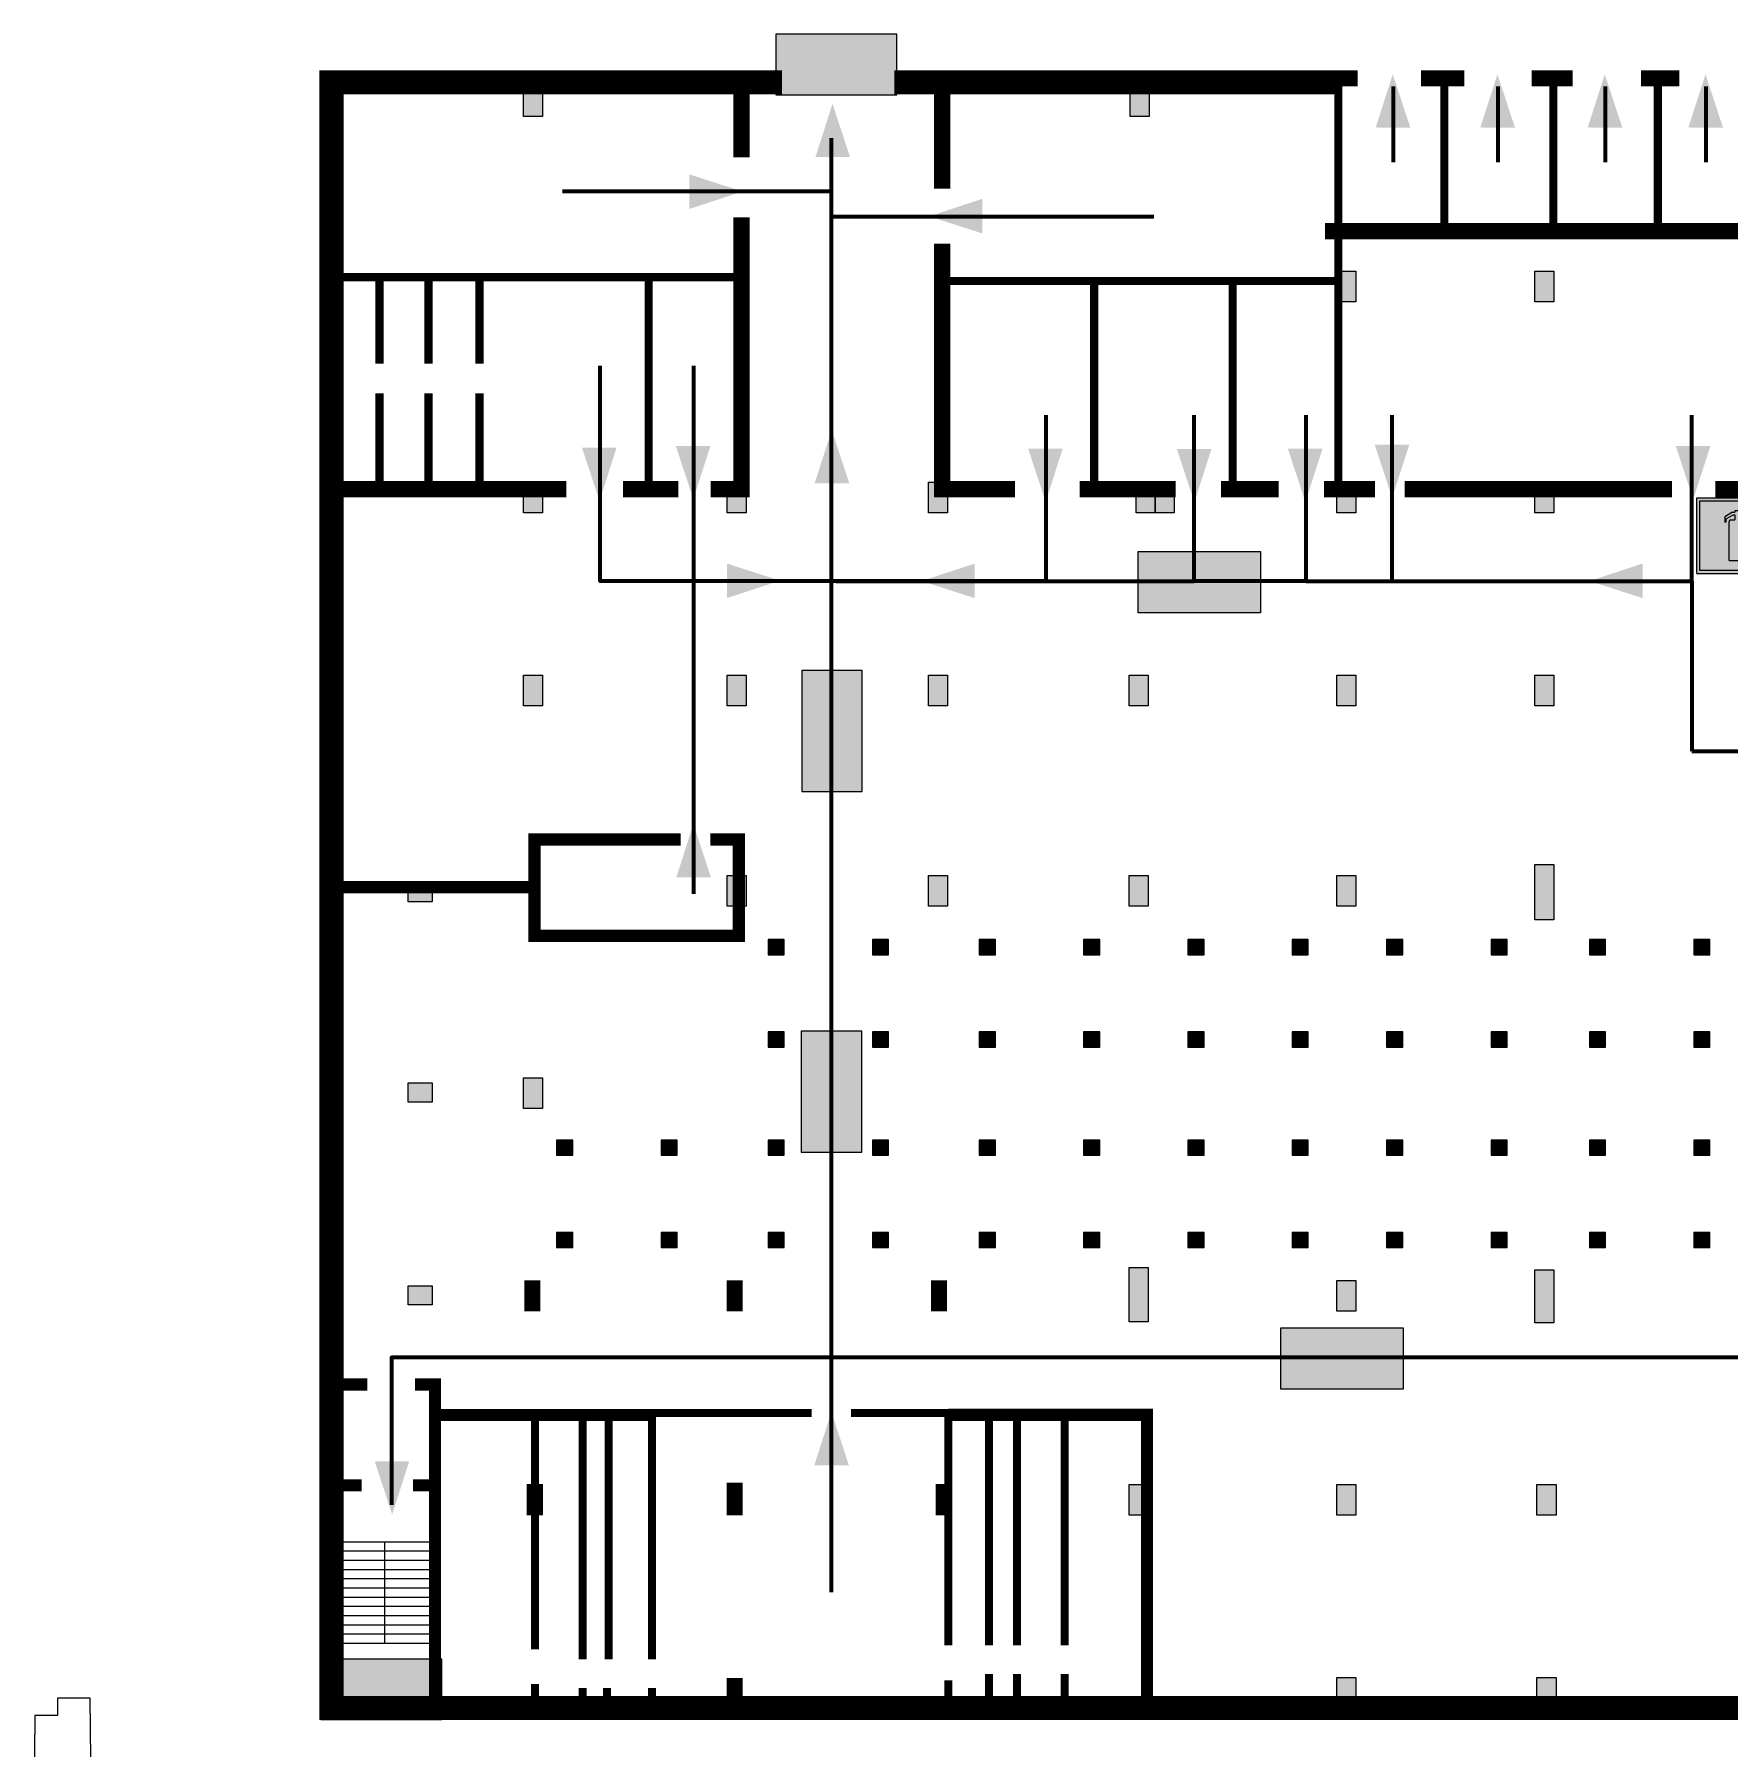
# Model space of a CAD drawing. Header units: millimetres. Extents: x 13810 to 67229, y 12374 to 21950.
# Drawn here: x 37246.9 to 37444.2, y 14670.8 to 14870.3 of the extents above; entities that cross this region are included whole.
import ezdxf

# ---------------------------------------------------------------- set-up
doc = ezdxf.new("R2010")
doc.units = ezdxf.units.MM
doc.layers.add('План_Штампы', color=7, linetype='Continuous')

# ---------------------------------------------------------------- blocks, each defined once
blk = doc.blocks.new('A$C7B4425F7')
at = {"true_color": 0xffffff}
blk.add_hatch(color=7, dxfattribs=at).paths.add_polyline_path([(0, 0), (-16, 0), (-16, -8), (0, -8)])
h = blk.add_hatch(color=126)
h.paths.add_polyline_path([(-0.2, -0.2), (-15.8, -0.2), (-15.8, -7.8), (-0.2, -7.8)])
h.paths.add_polyline_path([(-11.76, -2.03), (-11.76, -3.66), (-11.17, -3.66, -0.568275), (-11.17, -6.18), (-12.58, -6.18), (-12.58, -2.03)], flags=16)
h.paths.add_polyline_path([(-13.33, -4.12, -0.495768), (-13.59, -6.18), (-15.03, -6.18), (-15.03, -2.03), (-13.59, -2.03, -0.487973)], flags=16)
h.paths.add_polyline_path([(-10.25, -2.03), (-9.48, -2.03), (-9.48, -6.18), (-10.25, -6.18)], flags=16)
h.paths.add_polyline_path([(-13.84, -3.69), (-14.24, -3.69), (-14.24, -3.03), (-13.9, -3.03, -0.692621)], flags=0)
h.paths.add_polyline_path([(-9.15, -2.03), (-8.4, -2.03), (-8.04, -3.07), (-7.68, -2.03), (-6.93, -2.03), (-7.64, -4.1), (-6.93, -6.18), (-7.68, -6.18), (-8.04, -5.14), (-8.4, -6.18), (-9.15, -6.18), (-8.44, -4.1)], flags=16)
h.paths.add_polyline_path([(-11.76, -4.46), (-11.42, -4.46, -0.692621), (-11.36, -5.12), (-11.76, -5.12)], flags=0)
h.paths.add_polyline_path([(-13.9, -5.2), (-14.24, -5.2), (-14.24, -4.55), (-13.84, -4.55, -0.708038)], flags=0)
edge = h.paths.add_edge_path(flags=16)
edge.add_ellipse((-5.51, -4.08), major_axis=(0, 2.05), ratio=0.586184, start_angle=0, end_angle=360)
edge = h.paths.add_edge_path(flags=0)
edge.add_ellipse((-5.51, -4.08), major_axis=(0, 1.14), ratio=0.454828, start_angle=0, end_angle=360)
h.paths.add_polyline_path([(-4.13, -4.96, 0.377264), (-3.48, -4.52, 0.0555), (-3.16, -2.03), (-1.66, -2.03), (-1.66, -4.96), (-0.96, -4.96), (-0.96, -7.01), (-1.75, -7.01), (-1.75, -6.18), (-3.3, -6.18), (-3.3, -7.02), (-4.13, -7.02)], flags=16)
h.paths.add_polyline_path([(-2.73, -2.91), (-2.28, -2.91), (-2.28, -4.96), (-3.05, -4.96, 0.079136)], flags=0)
at = {"color": 126}
blk.add_lwpolyline([(-16, -8), (0, -8), (0, 0), (-16, 0)], close=True, dxfattribs=at)
blk = doc.blocks.new('A$C32E8229D')
at = {"true_color": 0xffffff}
blk.add_hatch(color=7, dxfattribs=at).paths.add_polyline_path([(0, 0), (0, -8), (16, -8), (16, 0)])
h = blk.add_hatch(color=126)
h.paths.add_polyline_path([(0.2, -0.2), (15.8, -0.2), (15.8, -7.8), (0.2, -7.8)])
h.paths.add_polyline_path([(13.49, -2.05), (12.08, -2.05), (11.37, -2.63, 0.162397), (11.29, -2.84), (11.29, -3.63), (10.35, -3.63), (10.35, -4.05), (11.68, -4.05), (11.68, -3.48), (12.26, -4.28), (11.29, -5.1), (11.29, -6.78), (11.85, -6.78), (11.85, -5.44), (12.8, -4.64), (12.8, -5.94), (14.46, -5.94), (14.46, -5.39), (13.45, -5.39), (13.45, -3.97), (12.46, -2.59), (13.15, -2.59), (13.69, -3.34), (14.18, -3)], flags=16)
h.paths.add_polyline_path([(10.74, -1.82, 1), (11.8, -1.82, 1)], flags=16)
h.paths.add_polyline_path([(9.39, -3.59), (5.99, -3.59), (6.56, -3.03), (5.91, -3.03), (5.1, -3.83), (5.91, -4.64), (6.56, -4.64), (5.99, -4.09), (9.39, -4.09)], flags=16)
h.paths.add_polyline_path([(4.29, -1.08), (1.72, -1.08), (1.72, -6.6), (4.29, -6.6)], flags=16)
at = {"color": 126}
blk.add_lwpolyline([(16, -8), (0, -8), (0, 0), (16, 0)], close=True, dxfattribs=at)
blk = doc.blocks.new('A$C3AD82952')
at = {"true_color": 0xf5f5ff}
h = blk.add_hatch(color=7, dxfattribs=at)
h.dxf.hatch_style = 1
h.paths.add_polyline_path([(8.21, 8.73, 0.414214), (7.89, 9.05), (7.22, 9.05), (7.22, 9.92), (7.59, 9.92, 1), (7.57, 10.36), (7.22, 10.36), (7.22, 10.6), (6.43, 10.6), (6.43, 10.36), (6.01, 10.36), (4.74, 9.59), (4.74, 8.69), (4.98, 8.73), (4.98, 9.26), (6.12, 9.91), (6.43, 9.91), (6.43, 9.05), (5.76, 9.05, 0.414214), (5.44, 8.73), (5.44, 2.2), (8.21, 2.2)], flags=0)
h.paths.add_polyline_path([(12.8, 12.8), (0, 12.8), (0, 0), (12.8, 0)])
h.paths.add_polyline_path([(0.51, 12.29), (12.29, 12.29), (12.29, 0.51), (0.51, 0.51)], flags=16)
h.paths.add_polyline_path([(4.74, 9.59), (6.01, 10.36), (6.43, 10.36), (6.43, 10.6), (7.22, 10.6), (7.22, 10.36), (7.59, 10.36, -0.94586), (7.59, 9.92), (7.22, 9.92), (7.22, 9.05), (7.89, 9.05, -0.414214), (8.21, 8.73), (8.21, 2.2), (5.44, 2.2), (5.44, 8.73, -0.414214), (5.76, 9.05), (6.43, 9.05), (6.43, 9.91), (6.12, 9.91), (4.98, 9.26), (4.98, 8.73), (4.74, 8.69)], flags=0)
h = blk.add_hatch(color=242)
h.dxf.hatch_style = 1
h.paths.add_polyline_path([(12.29, 12.29), (0.51, 12.29), (0.51, 0.51), (12.29, 0.51)])
h.paths.add_polyline_path([(4.74, 8.69), (4.74, 9.59), (6.01, 10.36), (6.43, 10.36), (6.43, 10.6), (7.22, 10.6), (7.22, 10.36), (7.59, 10.36, -0.94586), (7.59, 9.92), (7.22, 9.92), (7.22, 9.05), (7.89, 9.05, -0.414214), (8.21, 8.73), (8.21, 2.2), (5.44, 2.2), (5.44, 8.73, -0.414214), (5.76, 9.05), (6.43, 9.05), (6.43, 9.91), (6.12, 9.91), (4.98, 9.26), (4.98, 8.73)], flags=16)
h = blk.add_hatch(color=7, dxfattribs=at)
h.dxf.hatch_style = 1
h.paths.add_polyline_path([(8.21, 8.73, 0.414214), (7.89, 9.05), (7.22, 9.05), (7.22, 9.92), (7.59, 9.92, 1), (7.57, 10.36), (7.22, 10.36), (7.22, 10.6), (6.43, 10.6), (6.43, 10.36), (6.01, 10.36), (4.74, 9.59), (4.74, 8.69), (4.98, 8.73), (4.98, 9.26), (6.12, 9.91), (6.43, 9.91), (6.43, 9.05), (5.76, 9.05, 0.414214), (5.44, 8.73), (5.44, 2.2), (8.21, 2.2)])
at = {"color": 242, "lineweight": 5}
for p, q in [((0, 0), (0, 12.8)), ((0, 12.8), (12.8, 12.8)), ((12.8, 0), (12.8, 12.8)), ((6.01, 10.36), (4.74, 9.59)), ((4.74, 9.59), (4.74, 8.69)), ((4.74, 8.69), (4.98, 8.73)), ((4.98, 9.26), (6.12, 9.91)), ((4.98, 8.73), (4.98, 9.26)), ((5.44, 2.2), (5.44, 8.73)), ((5.76, 9.05), (6.43, 9.05)), ((6.01, 10.36), (6.43, 10.36)), ((6.12, 9.91), (6.43, 9.91)), ((7.22, 10.6), (6.43, 10.6)), ((6.43, 10.6), (6.43, 10.36)), ((6.43, 9.91), (6.43, 9.05)), ((7.22, 10.36), (7.22, 10.6)), ((7.59, 10.36), (7.22, 10.36)), ((7.22, 9.05), (7.22, 9.92)), ((7.59, 9.92), (7.22, 9.92)), ((7.89, 9.05), (7.22, 9.05)), ((8.21, 2.2), (8.21, 8.73)), ((0, 0), (12.8, 0)), ((5.44, 2.2), (8.21, 2.2))]:
    blk.add_line(p, q, dxfattribs=at)
blk.add_lwpolyline([(0.51, 12.29), (12.29, 12.29), (12.29, 0.51), (0.51, 0.51)], close=True, dxfattribs=at)
for centre, radius, start, end in [((5.76, 8.73), 0.32, 90, 180), ((7.58, 10.14), 0.223, 273.1875, 86.8125), ((7.89, 8.73), 0.32, 0, 90)]:
    blk.add_arc(centre, radius, start, end, dxfattribs=at)

msp = doc.modelspace()

# ---------------------------------------------------------------- hatches: boundary and pattern name
at = {"lineweight": 0}
h = msp.add_hatch(color=256, dxfattribs=at)
h.dxf.hatch_style = 1
h.paths.add_polyline_path([(37306.07, 14864.26), (37303.85, 14864.26), (37303.85, 14860.69), (37306.07, 14860.69)])
h = msp.add_hatch(color=256, dxfattribs=at)
h.dxf.hatch_style = 1
h.paths.add_polyline_path([(37376.68, 14864.26), (37374.46, 14864.26), (37374.46, 14860.69), (37376.68, 14860.69)])
h = msp.add_hatch(color=256, dxfattribs=at)
h.dxf.hatch_style = 1
h.paths.add_polyline_path([(37400.73, 14842.7), (37398.5, 14842.7), (37398.5, 14839.13), (37400.73, 14839.13)])
h = msp.add_hatch(color=256, dxfattribs=at)
h.dxf.hatch_style = 1
h.paths.add_polyline_path([(37423.76, 14842.7), (37421.54, 14842.7), (37421.54, 14839.13), (37423.76, 14839.13)])
h = msp.add_hatch(color=256, dxfattribs=at)
h.dxf.hatch_style = 1
h.paths.add_polyline_path([(37306.07, 14818.15), (37303.85, 14818.15), (37303.85, 14814.58), (37306.07, 14814.58)])
h = msp.add_hatch(color=256, dxfattribs=at)
h.dxf.hatch_style = 1
h.paths.add_polyline_path([(37329.78, 14818.15), (37327.56, 14818.15), (37327.56, 14814.58), (37329.78, 14814.58)])
h = msp.add_hatch(color=256, dxfattribs=at)
h.dxf.hatch_style = 1
h.paths.add_polyline_path([(37353.2, 14818.15), (37350.98, 14818.15), (37350.98, 14814.58), (37353.2, 14814.58)])
h = msp.add_hatch(color=256, dxfattribs=at)
h.dxf.hatch_style = 1
h.paths.add_polyline_path([(37377.37, 14818.15), (37375.15, 14818.15), (37375.15, 14814.58), (37377.37, 14814.58)])
h = msp.add_hatch(color=256, dxfattribs=at)
h.dxf.hatch_style = 1
h.paths.add_polyline_path([(37379.59, 14818.15), (37377.37, 14818.15), (37377.37, 14814.58), (37379.59, 14814.58)])
h = msp.add_hatch(color=256, dxfattribs=at)
h.dxf.hatch_style = 1
h.paths.add_polyline_path([(37400.73, 14818.15), (37398.5, 14818.15), (37398.5, 14814.58), (37400.73, 14814.58)])
h = msp.add_hatch(color=256, dxfattribs=at)
h.dxf.hatch_style = 1
h.paths.add_polyline_path([(37423.76, 14818.15), (37421.54, 14818.15), (37421.54, 14814.58), (37423.76, 14814.58)])
h = msp.add_hatch(color=256, dxfattribs=at)
h.dxf.hatch_style = 1
h.paths.add_polyline_path([(37306.07, 14795.68), (37303.85, 14795.68), (37303.85, 14792.11), (37306.07, 14792.11)])
h = msp.add_hatch(color=256, dxfattribs=at)
h.dxf.hatch_style = 1
h.paths.add_polyline_path([(37329.78, 14795.68), (37327.56, 14795.68), (37327.56, 14792.11), (37329.78, 14792.11)])
h = msp.add_hatch(color=256, dxfattribs=at)
h.dxf.hatch_style = 1
h.paths.add_polyline_path([(37353.2, 14795.68), (37350.98, 14795.68), (37350.98, 14792.11), (37353.2, 14792.11)])
h = msp.add_hatch(color=256, dxfattribs=at)
h.dxf.hatch_style = 1
h.paths.add_polyline_path([(37376.55, 14795.68), (37374.33, 14795.68), (37374.33, 14792.11), (37376.55, 14792.11)])
h = msp.add_hatch(color=256, dxfattribs=at)
h.dxf.hatch_style = 1
h.paths.add_polyline_path([(37400.73, 14795.68), (37398.5, 14795.68), (37398.5, 14792.11), (37400.73, 14792.11)])
h = msp.add_hatch(color=256, dxfattribs=at)
h.dxf.hatch_style = 1
h.paths.add_polyline_path([(37423.76, 14795.68), (37421.54, 14795.68), (37421.54, 14792.11), (37423.76, 14792.11)])
h = msp.add_hatch(color=256, dxfattribs=at)
h.dxf.hatch_style = 1
h.paths.add_polyline_path([(37423.76, 14773.67), (37421.54, 14773.67), (37421.54, 14767.23), (37423.76, 14767.23)])
h = msp.add_hatch(color=256, dxfattribs=at)
h.dxf.hatch_style = 1
h.paths.add_polyline_path([(37293.22, 14771.55), (37290.44, 14771.55), (37290.44, 14769.33), (37293.22, 14769.33)])
h = msp.add_hatch(color=256, dxfattribs=at)
h.dxf.hatch_style = 1
h.paths.add_polyline_path([(37329.78, 14772.37), (37327.56, 14772.37), (37327.56, 14768.81), (37329.78, 14768.81)])
h = msp.add_hatch(color=256, dxfattribs=at)
h.dxf.hatch_style = 1
h.paths.add_polyline_path([(37353.2, 14772.37), (37350.98, 14772.37), (37350.98, 14768.81), (37353.2, 14768.81)])
h = msp.add_hatch(color=256, dxfattribs=at)
h.dxf.hatch_style = 1
h.paths.add_polyline_path([(37376.55, 14772.37), (37374.33, 14772.37), (37374.33, 14768.81), (37376.55, 14768.81)])
h = msp.add_hatch(color=256, dxfattribs=at)
h.dxf.hatch_style = 1
h.paths.add_polyline_path([(37400.73, 14772.37), (37398.5, 14772.37), (37398.5, 14768.81), (37400.73, 14768.81)])
h = msp.add_hatch(color=256, dxfattribs=at)
h.dxf.hatch_style = 1
h.paths.add_polyline_path([(37334.2, 14763.16), (37334.2, 14764.91), (37332.33, 14764.91), (37332.33, 14763.16)])
h = msp.add_hatch(color=256, dxfattribs=at)
h.dxf.hatch_style = 1
h.paths.add_polyline_path([(37346.35, 14763.16), (37346.35, 14764.91), (37344.48, 14764.91), (37344.48, 14763.16)])
h = msp.add_hatch(color=256, dxfattribs=at)
h.dxf.hatch_style = 1
h.paths.add_polyline_path([(37358.77, 14763.16), (37358.77, 14764.91), (37356.9, 14764.91), (37356.9, 14763.16)])
h = msp.add_hatch(color=256, dxfattribs=at)
h.dxf.hatch_style = 1
h.paths.add_polyline_path([(37370.92, 14763.16), (37370.92, 14764.91), (37369.04, 14764.91), (37369.04, 14763.16)])
h = msp.add_hatch(color=256, dxfattribs=at)
h.dxf.hatch_style = 1
h.paths.add_polyline_path([(37383.05, 14763.16), (37383.05, 14764.91), (37381.17, 14764.91), (37381.17, 14763.16)])
h = msp.add_hatch(color=256, dxfattribs=at)
h.dxf.hatch_style = 1
h.paths.add_polyline_path([(37395.19, 14763.16), (37395.19, 14764.91), (37393.32, 14764.91), (37393.32, 14763.16)])
h = msp.add_hatch(color=256, dxfattribs=at)
h.dxf.hatch_style = 1
h.paths.add_polyline_path([(37406.17, 14763.16), (37406.17, 14764.91), (37404.3, 14764.91), (37404.3, 14763.16)])
h = msp.add_hatch(color=256, dxfattribs=at)
h.dxf.hatch_style = 1
h.paths.add_polyline_path([(37418.32, 14763.16), (37418.32, 14764.91), (37416.45, 14764.91), (37416.45, 14763.16)])
h = msp.add_hatch(color=256, dxfattribs=at)
h.dxf.hatch_style = 1
h.paths.add_polyline_path([(37429.77, 14763.16), (37429.77, 14764.91), (37427.9, 14764.91), (37427.9, 14763.16)])
h = msp.add_hatch(color=256, dxfattribs=at)
h.dxf.hatch_style = 1
h.paths.add_polyline_path([(37441.92, 14763.16), (37441.92, 14764.91), (37440.05, 14764.91), (37440.05, 14763.16)])
h = msp.add_hatch(color=256, dxfattribs=at)
h.dxf.hatch_style = 1
h.paths.add_polyline_path([(37334.2, 14752.41), (37334.2, 14754.17), (37332.33, 14754.17), (37332.33, 14752.41)])
h = msp.add_hatch(color=256, dxfattribs=at)
h.dxf.hatch_style = 1
h.paths.add_polyline_path([(37346.35, 14752.41), (37346.35, 14754.17), (37344.48, 14754.17), (37344.48, 14752.41)])
h = msp.add_hatch(color=256, dxfattribs=at)
h.dxf.hatch_style = 1
h.paths.add_polyline_path([(37358.77, 14752.41), (37358.77, 14754.17), (37356.9, 14754.17), (37356.9, 14752.41)])
h = msp.add_hatch(color=256, dxfattribs=at)
h.dxf.hatch_style = 1
h.paths.add_polyline_path([(37370.92, 14752.41), (37370.92, 14754.17), (37369.04, 14754.17), (37369.04, 14752.41)])
h = msp.add_hatch(color=256, dxfattribs=at)
h.dxf.hatch_style = 1
h.paths.add_polyline_path([(37383.05, 14752.41), (37383.05, 14754.17), (37381.17, 14754.17), (37381.17, 14752.41)])
h = msp.add_hatch(color=256, dxfattribs=at)
h.dxf.hatch_style = 1
h.paths.add_polyline_path([(37395.19, 14752.41), (37395.19, 14754.17), (37393.32, 14754.17), (37393.32, 14752.41)])
h = msp.add_hatch(color=256, dxfattribs=at)
h.dxf.hatch_style = 1
h.paths.add_polyline_path([(37406.17, 14752.41), (37406.17, 14754.17), (37404.3, 14754.17), (37404.3, 14752.41)])
h = msp.add_hatch(color=256, dxfattribs=at)
h.dxf.hatch_style = 1
h.paths.add_polyline_path([(37418.32, 14752.41), (37418.32, 14754.17), (37416.45, 14754.17), (37416.45, 14752.41)])
h = msp.add_hatch(color=256, dxfattribs=at)
h.dxf.hatch_style = 1
h.paths.add_polyline_path([(37429.77, 14752.41), (37429.77, 14754.17), (37427.9, 14754.17), (37427.9, 14752.41)])
h = msp.add_hatch(color=256, dxfattribs=at)
h.dxf.hatch_style = 1
h.paths.add_polyline_path([(37441.92, 14752.41), (37441.92, 14754.17), (37440.05, 14754.17), (37440.05, 14752.41)])
h = msp.add_hatch(color=256, dxfattribs=at)
h.dxf.hatch_style = 1
h.paths.add_polyline_path([(37293.22, 14748.24), (37290.44, 14748.24), (37290.44, 14746.01), (37293.22, 14746.01)])
h = msp.add_hatch(color=256, dxfattribs=at)
h.dxf.hatch_style = 1
h.paths.add_polyline_path([(37306.07, 14748.84), (37303.85, 14748.84), (37303.85, 14745.28), (37306.07, 14745.28)])
h = msp.add_hatch(color=256, dxfattribs=at)
h.dxf.hatch_style = 1
h.paths.add_polyline_path([(37309.58, 14739.84), (37309.58, 14741.59), (37307.71, 14741.59), (37307.71, 14739.84)])
h = msp.add_hatch(color=256, dxfattribs=at)
h.dxf.hatch_style = 1
h.paths.add_polyline_path([(37321.73, 14739.84), (37321.73, 14741.59), (37319.86, 14741.59), (37319.86, 14739.84)])
h = msp.add_hatch(color=256, dxfattribs=at)
h.dxf.hatch_style = 1
h.paths.add_polyline_path([(37334.2, 14739.84), (37334.2, 14741.59), (37332.33, 14741.59), (37332.33, 14739.84)])
h = msp.add_hatch(color=256, dxfattribs=at)
h.dxf.hatch_style = 1
h.paths.add_polyline_path([(37346.35, 14739.84), (37346.35, 14741.59), (37344.48, 14741.59), (37344.48, 14739.84)])
h = msp.add_hatch(color=256, dxfattribs=at)
h.dxf.hatch_style = 1
h.paths.add_polyline_path([(37358.77, 14739.84), (37358.77, 14741.59), (37356.9, 14741.59), (37356.9, 14739.84)])
h = msp.add_hatch(color=256, dxfattribs=at)
h.dxf.hatch_style = 1
h.paths.add_polyline_path([(37370.92, 14739.84), (37370.92, 14741.59), (37369.04, 14741.59), (37369.04, 14739.84)])
h = msp.add_hatch(color=256, dxfattribs=at)
h.dxf.hatch_style = 1
h.paths.add_polyline_path([(37383.05, 14739.84), (37383.05, 14741.59), (37381.17, 14741.59), (37381.17, 14739.84)])
h = msp.add_hatch(color=256, dxfattribs=at)
h.dxf.hatch_style = 1
h.paths.add_polyline_path([(37395.19, 14739.84), (37395.19, 14741.59), (37393.32, 14741.59), (37393.32, 14739.84)])
h = msp.add_hatch(color=256, dxfattribs=at)
h.dxf.hatch_style = 1
h.paths.add_polyline_path([(37406.17, 14739.84), (37406.17, 14741.59), (37404.3, 14741.59), (37404.3, 14739.84)])
h = msp.add_hatch(color=256, dxfattribs=at)
h.dxf.hatch_style = 1
h.paths.add_polyline_path([(37418.32, 14739.84), (37418.32, 14741.59), (37416.45, 14741.59), (37416.45, 14739.84)])
h = msp.add_hatch(color=256, dxfattribs=at)
h.dxf.hatch_style = 1
h.paths.add_polyline_path([(37429.77, 14739.84), (37429.77, 14741.59), (37427.9, 14741.59), (37427.9, 14739.84)])
h = msp.add_hatch(color=256, dxfattribs=at)
h.dxf.hatch_style = 1
h.paths.add_polyline_path([(37441.92, 14739.84), (37441.92, 14741.59), (37440.05, 14741.59), (37440.05, 14739.84)])
h = msp.add_hatch(color=256, dxfattribs=at)
h.dxf.hatch_style = 1
h.paths.add_polyline_path([(37309.58, 14729.09), (37309.58, 14730.84), (37307.71, 14730.84), (37307.71, 14729.09)])
h = msp.add_hatch(color=256, dxfattribs=at)
h.dxf.hatch_style = 1
h.paths.add_polyline_path([(37321.73, 14729.09), (37321.73, 14730.84), (37319.86, 14730.84), (37319.86, 14729.09)])
h = msp.add_hatch(color=256, dxfattribs=at)
h.dxf.hatch_style = 1
h.paths.add_polyline_path([(37334.2, 14729.09), (37334.2, 14730.84), (37332.33, 14730.84), (37332.33, 14729.09)])
h = msp.add_hatch(color=256, dxfattribs=at)
h.dxf.hatch_style = 1
h.paths.add_polyline_path([(37346.35, 14729.09), (37346.35, 14730.84), (37344.48, 14730.84), (37344.48, 14729.09)])
h = msp.add_hatch(color=256, dxfattribs=at)
h.dxf.hatch_style = 1
h.paths.add_polyline_path([(37358.77, 14729.09), (37358.77, 14730.84), (37356.9, 14730.84), (37356.9, 14729.09)])
h = msp.add_hatch(color=256, dxfattribs=at)
h.dxf.hatch_style = 1
h.paths.add_polyline_path([(37370.92, 14729.09), (37370.92, 14730.84), (37369.04, 14730.84), (37369.04, 14729.09)])
h = msp.add_hatch(color=256, dxfattribs=at)
h.dxf.hatch_style = 1
h.paths.add_polyline_path([(37383.05, 14729.09), (37383.05, 14730.84), (37381.17, 14730.84), (37381.17, 14729.09)])
h = msp.add_hatch(color=256, dxfattribs=at)
h.dxf.hatch_style = 1
h.paths.add_polyline_path([(37395.19, 14729.09), (37395.19, 14730.84), (37393.32, 14730.84), (37393.32, 14729.09)])
h = msp.add_hatch(color=256, dxfattribs=at)
h.dxf.hatch_style = 1
h.paths.add_polyline_path([(37406.17, 14729.09), (37406.17, 14730.84), (37404.3, 14730.84), (37404.3, 14729.09)])
h = msp.add_hatch(color=256, dxfattribs=at)
h.dxf.hatch_style = 1
h.paths.add_polyline_path([(37418.32, 14729.09), (37418.32, 14730.84), (37416.45, 14730.84), (37416.45, 14729.09)])
h = msp.add_hatch(color=256, dxfattribs=at)
h.dxf.hatch_style = 1
h.paths.add_polyline_path([(37429.77, 14729.09), (37429.77, 14730.84), (37427.9, 14730.84), (37427.9, 14729.09)])
h = msp.add_hatch(color=256, dxfattribs=at)
h.dxf.hatch_style = 1
h.paths.add_polyline_path([(37441.92, 14729.09), (37441.92, 14730.84), (37440.05, 14730.84), (37440.05, 14729.09)])
h = msp.add_hatch(color=256, dxfattribs=at)
h.dxf.hatch_style = 1
h.paths.add_polyline_path([(37376.55, 14726.74), (37374.33, 14726.74), (37374.33, 14720.44), (37376.55, 14720.44)])
h = msp.add_hatch(color=256, dxfattribs=at)
h.dxf.hatch_style = 1
h.paths.add_polyline_path([(37423.76, 14726.48), (37421.54, 14726.48), (37421.54, 14720.32), (37423.76, 14720.32)])
h = msp.add_hatch(color=256, dxfattribs=at)
h.dxf.hatch_style = 1
h.paths.add_polyline_path([(37293.22, 14724.63), (37290.44, 14724.63), (37290.44, 14722.4), (37293.22, 14722.4)])
h = msp.add_hatch(color=256, dxfattribs=at)
h.dxf.hatch_style = 1
h.paths.add_polyline_path([(37400.73, 14725.24), (37398.5, 14725.24), (37398.5, 14721.67), (37400.73, 14721.67)])
h = msp.add_hatch(color=256, dxfattribs=at)
h.dxf.hatch_style = 1
h.paths.add_polyline_path([(37376.55, 14701.49), (37374.33, 14701.49), (37374.33, 14697.92), (37376.55, 14697.92)])
h = msp.add_hatch(color=256, dxfattribs=at)
h.dxf.hatch_style = 1
h.paths.add_polyline_path([(37400.73, 14701.49), (37398.5, 14701.49), (37398.5, 14697.92), (37400.73, 14697.92)])
h = msp.add_hatch(color=256, dxfattribs=at)
h.dxf.hatch_style = 1
h.paths.add_polyline_path([(37424.02, 14701.49), (37421.8, 14701.49), (37421.8, 14697.92), (37424.02, 14697.92)])
h = msp.add_hatch(color=256, dxfattribs=at)
h.dxf.hatch_style = 1
h.paths.add_polyline_path([(37400.73, 14679.06), (37398.5, 14679.06), (37398.5, 14675.5), (37400.73, 14675.5)])
h = msp.add_hatch(color=256, dxfattribs=at)
h.dxf.hatch_style = 1
h.paths.add_polyline_path([(37424.02, 14679.06), (37421.8, 14679.06), (37421.8, 14675.5), (37424.02, 14675.5)])

# ---------------------------------------------------------------- linework, layer by layer
for points, const_width in [([(37333.93, 14864.67), (37281.5, 14864.67), (37281.5, 14675.5), (37482.83, 14675.5)], 2.82), ([(37329.22, 14855.93), (37329.22, 14864.67)], 1.88), ([(37347.03, 14864.67), (37398.76, 14864.67)], 2.82), ([(37352.57, 14864.67), (37352.57, 14852.29)], 1.88), ([(37400.94, 14865.14), (37398.76, 14865.14)], 1.88), ([(37408.32, 14865.14), (37413.36, 14865.14)], 1.88), ([(37411.02, 14865.14), (37411.02, 14847.36)], 0.941), ([(37421.2, 14865.14), (37425.97, 14865.14)], 1.88), ([(37423.69, 14865.14), (37423.69, 14847.36)], 0.941), ([(37433.89, 14865.14), (37438.36, 14865.14)], 1.88), ([(37435.86, 14865.14), (37435.86, 14847.36)], 0.941), ([(37398.68, 14817.33), (37398.68, 14864.67)], 0.941), ([(37325.64, 14817.33), (37329.22, 14817.33), (37329.22, 14848.96)], 1.88), ([(37397.13, 14847.36), (37461.56, 14847.36)], 1.88), ([(37352.57, 14845.92), (37352.57, 14817.33), (37361.07, 14817.33)], 1.88), ([(37329.22, 14842), (37281.5, 14842)], 0.941), ([(37287.1, 14842), (37287.1, 14831.94)], 0.941), ([(37292.8, 14842), (37292.8, 14831.94)], 0.941), ([(37298.73, 14842), (37298.73, 14831.94)], 0.941), ([(37318.42, 14842), (37318.42, 14817.33)], 0.941), ([(37352.57, 14841.56), (37398.68, 14841.56)], 0.941), ([(37370.27, 14817.33), (37370.27, 14841.56)], 0.941), ([(37386.38, 14841.56), (37386.38, 14817.33)], 0.941), ([(37287.1, 14828.47), (37287.1, 14817.33)], 0.941), ([(37292.8, 14828.47), (37292.8, 14817.33)], 0.941), ([(37298.73, 14828.47), (37298.73, 14817.33)], 0.941), ([(37281.5, 14817.33), (37308.83, 14817.33)], 1.88), ([(37315.45, 14817.33), (37321.89, 14817.33)], 1.88), ([(37368.57, 14817.33), (37379.76, 14817.33)], 1.88), ([(37385.04, 14817.33), (37391.75, 14817.33)], 1.88), ([(37397.01, 14817.33), (37402.94, 14817.33)], 1.88), ([(37406.41, 14817.33), (37437.53, 14817.33)], 1.88), ([(37442.55, 14817.33), (37463.18, 14817.33)], 1.88), ([(37305.13, 14771.02), (37305.13, 14765.36), (37328.92, 14765.36), (37328.92, 14776.57), (37325.58, 14776.57)], 1.41), ([(37322.14, 14776.57), (37305.13, 14776.57), (37305.13, 14771.02)], 1.41), ([(37281.5, 14771.02), (37305.13, 14771.02)], 1.41), ([(37304.89, 14721.64), (37304.89, 14725.27)], 1.88), ([(37328.42, 14721.64), (37328.42, 14725.27)], 1.88), ([(37352.2, 14721.64), (37352.2, 14725.27)], 1.88), ([(37285.69, 14713.14), (37281.5, 14713.14)], 1.41), ([(37293.55, 14675.5), (37293.55, 14713.14), (37291.23, 14713.14)], 1.41), ([(37293.55, 14709.6), (37318.8, 14709.6)], 1.41), ([(37305.19, 14682.32), (37305.19, 14709.6)], 0.941), ([(37310.73, 14681.16), (37310.73, 14709.6)], 0.941), ([(37313.78, 14709.6), (37313.78, 14681.16)], 0.941), ([(37318.8, 14681.16), (37318.8, 14709.83), (37337.41, 14709.83)], 0.941), ([(37341.98, 14709.83), (37353.3, 14709.83), (37353.3, 14682.79)], 0.941), ([(37353.3, 14709.61), (37376.41, 14709.61), (37376.41, 14675.5)], 1.41), ([(37358.02, 14682.79), (37358.02, 14709.61)], 0.941), ([(37361.28, 14709.61), (37361.28, 14682.79)], 0.941), ([(37366.83, 14682.79), (37366.83, 14709.61)], 0.941), ([(37285.02, 14701.41), (37281.5, 14701.41)], 1.41), ([(37291.01, 14701.41), (37293.55, 14701.41)], 1.41), ([(37305.17, 14697.92), (37305.17, 14701.55)], 1.88), ([(37328.42, 14697.92), (37328.42, 14701.73)], 1.88), ([(37352.78, 14697.92), (37352.78, 14701.55)], 1.88), ([(37328.42, 14678.97), (37328.42, 14675.5)], 1.88), ([(37358.02, 14679.46), (37358.02, 14675.5)], 0.941), ([(37361.28, 14679.46), (37361.28, 14675.5)], 0.941), ([(37366.83, 14679.46), (37366.83, 14675.5)], 0.941), ([(37305.19, 14678.3), (37305.19, 14675.5)], 0.941), ([(37310.73, 14677.82), (37310.73, 14675.5)], 0.941), ([(37313.57, 14677.82), (37313.57, 14675.5)], 0.941), ([(37318.8, 14677.82), (37318.8, 14675.5)], 0.941), ([(37353.3, 14678.7), (37353.3, 14675.5)], 0.941)]:
    msp.add_lwpolyline(points, dxfattribs=dict(at, const_width=const_width))
for points in [[(37306.07, 14860.69), (37303.85, 14860.69), (37303.85, 14864.26), (37306.07, 14864.26), (37306.07, 14860.69)], [(37376.68, 14860.69), (37374.46, 14860.69), (37374.46, 14864.26), (37376.68, 14864.26), (37376.68, 14860.69)], [(37400.73, 14839.13), (37398.5, 14839.13), (37398.5, 14842.7), (37400.73, 14842.7), (37400.73, 14839.13)], [(37423.76, 14839.13), (37421.54, 14839.13), (37421.54, 14842.7), (37423.76, 14842.7), (37423.76, 14839.13)], [(37306.07, 14814.58), (37303.85, 14814.58), (37303.85, 14818.15), (37306.07, 14818.15), (37306.07, 14814.58)], [(37329.78, 14814.58), (37327.56, 14814.58), (37327.56, 14818.15), (37329.78, 14818.15), (37329.78, 14814.58)], [(37353.2, 14814.58), (37350.98, 14814.58), (37350.98, 14818.15), (37353.2, 14818.15), (37353.2, 14814.58)], [(37377.37, 14814.58), (37375.15, 14814.58), (37375.15, 14818.15), (37377.37, 14818.15), (37377.37, 14814.58)], [(37379.59, 14814.58), (37377.37, 14814.58), (37377.37, 14818.15), (37379.59, 14818.15), (37379.59, 14814.58)], [(37400.73, 14814.58), (37398.5, 14814.58), (37398.5, 14818.15), (37400.73, 14818.15), (37400.73, 14814.58)], [(37423.76, 14814.58), (37421.54, 14814.58), (37421.54, 14818.15), (37423.76, 14818.15), (37423.76, 14814.58)], [(37306.07, 14792.11), (37303.85, 14792.11), (37303.85, 14795.68), (37306.07, 14795.68), (37306.07, 14792.11)], [(37329.78, 14792.11), (37327.56, 14792.11), (37327.56, 14795.68), (37329.78, 14795.68), (37329.78, 14792.11)], [(37353.2, 14792.11), (37350.98, 14792.11), (37350.98, 14795.68), (37353.2, 14795.68), (37353.2, 14792.11)], [(37376.55, 14792.11), (37374.33, 14792.11), (37374.33, 14795.68), (37376.55, 14795.68), (37376.55, 14792.11)], [(37400.73, 14792.11), (37398.5, 14792.11), (37398.5, 14795.68), (37400.73, 14795.68), (37400.73, 14792.11)], [(37423.76, 14792.11), (37421.54, 14792.11), (37421.54, 14795.68), (37423.76, 14795.68), (37423.76, 14792.11)], [(37423.76, 14767.23), (37421.54, 14767.23), (37421.54, 14773.67), (37423.76, 14773.67), (37423.76, 14767.23)], [(37293.22, 14769.33), (37290.44, 14769.33), (37290.44, 14771.55), (37293.22, 14771.55), (37293.22, 14769.33)], [(37329.78, 14768.81), (37327.56, 14768.81), (37327.56, 14772.37), (37329.78, 14772.37), (37329.78, 14768.81)], [(37353.2, 14768.81), (37350.98, 14768.81), (37350.98, 14772.37), (37353.2, 14772.37), (37353.2, 14768.81)], [(37376.55, 14768.81), (37374.33, 14768.81), (37374.33, 14772.37), (37376.55, 14772.37), (37376.55, 14768.81)], [(37400.73, 14768.81), (37398.5, 14768.81), (37398.5, 14772.37), (37400.73, 14772.37), (37400.73, 14768.81)], [(37332.33, 14763.16), (37334.2, 14763.16), (37334.2, 14764.91), (37332.33, 14764.91), (37332.33, 14763.16)], [(37344.48, 14763.16), (37346.35, 14763.16), (37346.35, 14764.91), (37344.48, 14764.91), (37344.48, 14763.16)], [(37356.9, 14763.16), (37358.77, 14763.16), (37358.77, 14764.91), (37356.9, 14764.91), (37356.9, 14763.16)], [(37369.04, 14763.16), (37370.92, 14763.16), (37370.92, 14764.91), (37369.04, 14764.91), (37369.04, 14763.16)], [(37381.17, 14763.16), (37383.05, 14763.16), (37383.05, 14764.91), (37381.17, 14764.91), (37381.17, 14763.16)], [(37393.32, 14763.16), (37395.19, 14763.16), (37395.19, 14764.91), (37393.32, 14764.91), (37393.32, 14763.16)], [(37404.3, 14763.16), (37406.17, 14763.16), (37406.17, 14764.91), (37404.3, 14764.91), (37404.3, 14763.16)], [(37416.45, 14763.16), (37418.32, 14763.16), (37418.32, 14764.91), (37416.45, 14764.91), (37416.45, 14763.16)], [(37427.9, 14763.16), (37429.77, 14763.16), (37429.77, 14764.91), (37427.9, 14764.91), (37427.9, 14763.16)], [(37440.05, 14763.16), (37441.92, 14763.16), (37441.92, 14764.91), (37440.05, 14764.91), (37440.05, 14763.16)], [(37332.33, 14752.41), (37334.2, 14752.41), (37334.2, 14754.17), (37332.33, 14754.17), (37332.33, 14752.41)], [(37344.48, 14752.41), (37346.35, 14752.41), (37346.35, 14754.17), (37344.48, 14754.17), (37344.48, 14752.41)], [(37356.9, 14752.41), (37358.77, 14752.41), (37358.77, 14754.17), (37356.9, 14754.17), (37356.9, 14752.41)], [(37369.04, 14752.41), (37370.92, 14752.41), (37370.92, 14754.17), (37369.04, 14754.17), (37369.04, 14752.41)], [(37381.17, 14752.41), (37383.05, 14752.41), (37383.05, 14754.17), (37381.17, 14754.17), (37381.17, 14752.41)], [(37393.32, 14752.41), (37395.19, 14752.41), (37395.19, 14754.17), (37393.32, 14754.17), (37393.32, 14752.41)], [(37404.3, 14752.41), (37406.17, 14752.41), (37406.17, 14754.17), (37404.3, 14754.17), (37404.3, 14752.41)], [(37416.45, 14752.41), (37418.32, 14752.41), (37418.32, 14754.17), (37416.45, 14754.17), (37416.45, 14752.41)], [(37427.9, 14752.41), (37429.77, 14752.41), (37429.77, 14754.17), (37427.9, 14754.17), (37427.9, 14752.41)], [(37440.05, 14752.41), (37441.92, 14752.41), (37441.92, 14754.17), (37440.05, 14754.17), (37440.05, 14752.41)], [(37293.22, 14746.01), (37290.44, 14746.01), (37290.44, 14748.24), (37293.22, 14748.24), (37293.22, 14746.01)], [(37306.07, 14745.28), (37303.85, 14745.28), (37303.85, 14748.84), (37306.07, 14748.84), (37306.07, 14745.28)], [(37307.71, 14739.84), (37309.58, 14739.84), (37309.58, 14741.59), (37307.71, 14741.59), (37307.71, 14739.84)], [(37319.86, 14739.84), (37321.73, 14739.84), (37321.73, 14741.59), (37319.86, 14741.59), (37319.86, 14739.84)], [(37332.33, 14739.84), (37334.2, 14739.84), (37334.2, 14741.59), (37332.33, 14741.59), (37332.33, 14739.84)], [(37344.48, 14739.84), (37346.35, 14739.84), (37346.35, 14741.59), (37344.48, 14741.59), (37344.48, 14739.84)], [(37356.9, 14739.84), (37358.77, 14739.84), (37358.77, 14741.59), (37356.9, 14741.59), (37356.9, 14739.84)], [(37369.04, 14739.84), (37370.92, 14739.84), (37370.92, 14741.59), (37369.04, 14741.59), (37369.04, 14739.84)], [(37381.17, 14739.84), (37383.05, 14739.84), (37383.05, 14741.59), (37381.17, 14741.59), (37381.17, 14739.84)], [(37393.32, 14739.84), (37395.19, 14739.84), (37395.19, 14741.59), (37393.32, 14741.59), (37393.32, 14739.84)], [(37404.3, 14739.84), (37406.17, 14739.84), (37406.17, 14741.59), (37404.3, 14741.59), (37404.3, 14739.84)], [(37416.45, 14739.84), (37418.32, 14739.84), (37418.32, 14741.59), (37416.45, 14741.59), (37416.45, 14739.84)], [(37427.9, 14739.84), (37429.77, 14739.84), (37429.77, 14741.59), (37427.9, 14741.59), (37427.9, 14739.84)], [(37440.05, 14739.84), (37441.92, 14739.84), (37441.92, 14741.59), (37440.05, 14741.59), (37440.05, 14739.84)], [(37307.71, 14729.09), (37309.58, 14729.09), (37309.58, 14730.84), (37307.71, 14730.84), (37307.71, 14729.09)], [(37319.86, 14729.09), (37321.73, 14729.09), (37321.73, 14730.84), (37319.86, 14730.84), (37319.86, 14729.09)], [(37332.33, 14729.09), (37334.2, 14729.09), (37334.2, 14730.84), (37332.33, 14730.84), (37332.33, 14729.09)], [(37344.48, 14729.09), (37346.35, 14729.09), (37346.35, 14730.84), (37344.48, 14730.84), (37344.48, 14729.09)], [(37356.9, 14729.09), (37358.77, 14729.09), (37358.77, 14730.84), (37356.9, 14730.84), (37356.9, 14729.09)], [(37369.04, 14729.09), (37370.92, 14729.09), (37370.92, 14730.84), (37369.04, 14730.84), (37369.04, 14729.09)], [(37381.17, 14729.09), (37383.05, 14729.09), (37383.05, 14730.84), (37381.17, 14730.84), (37381.17, 14729.09)], [(37393.32, 14729.09), (37395.19, 14729.09), (37395.19, 14730.84), (37393.32, 14730.84), (37393.32, 14729.09)], [(37404.3, 14729.09), (37406.17, 14729.09), (37406.17, 14730.84), (37404.3, 14730.84), (37404.3, 14729.09)], [(37416.45, 14729.09), (37418.32, 14729.09), (37418.32, 14730.84), (37416.45, 14730.84), (37416.45, 14729.09)], [(37427.9, 14729.09), (37429.77, 14729.09), (37429.77, 14730.84), (37427.9, 14730.84), (37427.9, 14729.09)], [(37440.05, 14729.09), (37441.92, 14729.09), (37441.92, 14730.84), (37440.05, 14730.84), (37440.05, 14729.09)], [(37376.55, 14720.44), (37374.33, 14720.44), (37374.33, 14726.74), (37376.55, 14726.74), (37376.55, 14720.44)], [(37423.76, 14720.32), (37421.54, 14720.32), (37421.54, 14726.48), (37423.76, 14726.48), (37423.76, 14720.32)], [(37293.22, 14722.4), (37290.44, 14722.4), (37290.44, 14724.63), (37293.22, 14724.63), (37293.22, 14722.4)], [(37400.73, 14721.67), (37398.5, 14721.67), (37398.5, 14725.24), (37400.73, 14725.24), (37400.73, 14721.67)], [(37376.55, 14697.92), (37374.33, 14697.92), (37374.33, 14701.49), (37376.55, 14701.49), (37376.55, 14697.92)], [(37400.73, 14697.92), (37398.5, 14697.92), (37398.5, 14701.49), (37400.73, 14701.49), (37400.73, 14697.92)], [(37424.02, 14697.92), (37421.8, 14697.92), (37421.8, 14701.49), (37424.02, 14701.49), (37424.02, 14697.92)], [(37281.5, 14694.85), (37293.55, 14694.85)], [(37281.5, 14693.78), (37293.55, 14693.78)], [(37281.5, 14693.78), (37293.55, 14693.78)], [(37287.73, 14683.04), (37287.73, 14694.85)], [(37281.5, 14692.7), (37293.55, 14692.7)], [(37281.5, 14692.7), (37293.55, 14692.7)], [(37281.5, 14691.63), (37293.55, 14691.63)], [(37281.5, 14691.63), (37293.55, 14691.63)], [(37281.5, 14690.56), (37293.55, 14690.56)], [(37281.5, 14690.56), (37293.55, 14690.56)], [(37281.5, 14689.48), (37293.55, 14689.48)], [(37281.5, 14689.48), (37293.55, 14689.48)], [(37281.5, 14688.41), (37293.55, 14688.41)], [(37281.5, 14688.41), (37293.55, 14688.41)], [(37281.5, 14687.34), (37293.55, 14687.34)], [(37281.5, 14687.34), (37293.55, 14687.34)], [(37281.5, 14686.26), (37293.55, 14686.26)], [(37281.5, 14686.26), (37293.55, 14686.26)], [(37281.5, 14685.19), (37293.55, 14685.19)], [(37281.5, 14685.19), (37293.55, 14685.19)], [(37281.5, 14684.11), (37293.55, 14684.11)], [(37281.5, 14684.11), (37293.55, 14684.11)], [(37281.5, 14683.04), (37293.55, 14683.04)], [(37400.73, 14675.5), (37398.5, 14675.5), (37398.5, 14679.06), (37400.73, 14679.06), (37400.73, 14675.5)], [(37424.02, 14675.5), (37421.8, 14675.5), (37421.8, 14679.06), (37424.02, 14679.06), (37424.02, 14675.5)], [(37253.54, 14666), (37253.42, 14676.64), (37249.64, 14676.64), (37249.64, 14674.61), (37246.98, 14674.61), (37246.92, 14665.9)]]:
    msp.add_lwpolyline(points, dxfattribs=at)
at = {"color": 126, "lineweight": 100, "true_color": 0x008754}
for points in [[(37405.07, 14864.18), (37405.07, 14855.37)], [(37417.25, 14864.18), (37417.25, 14855.37)], [(37429.74, 14864.18), (37429.74, 14855.37)], [(37441.46, 14864.18), (37441.46, 14855.37)], [(37339.67, 14858.18), (37339.67, 14688.99)], [(37339.67, 14851.99), (37308.38, 14851.99)], [(37339.67, 14849.08), (37377.21, 14849.08)], [(37439.83, 14786.86), (37644.93, 14786.86), (37644.93, 14835.13)], [(37340.22, 14806.62), (37340.22, 14806.62), (37312.76, 14806.62), (37312.76, 14831.7)], [(37323.62, 14831.7), (37323.62, 14806.62)], [(37364.66, 14825.93), (37364.66, 14806.62), (37340.22, 14806.62), (37381.9, 14806.62), (37381.9, 14825.93)], [(37394.91, 14825.93), (37394.91, 14806.62), (37381.9, 14806.62)], [(37394.91, 14806.62), (37404.93, 14806.62), (37404.93, 14825.93)], [(37404.93, 14806.62), (37439.83, 14806.62), (37439.83, 14825.93)], [(37323.62, 14806.62), (37323.62, 14770.24)], [(37439.83, 14806.62), (37439.83, 14786.86)], [(37339.67, 14716.29), (37288.49, 14716.29), (37288.49, 14699.13)], [(37485.07, 14716.29), (37339.67, 14716.29)]]:
    msp.add_lwpolyline(points, dxfattribs=at)
at = {"layer": 'План_Штампы', "color": 126, "true_color": 0x008754}
for points in [[(37407.06, 14859.41), (37403.03, 14859.42), (37405.02, 14865.6)], [(37419.24, 14859.41), (37415.21, 14859.42), (37417.2, 14865.6)], [(37431.73, 14859.41), (37427.7, 14859.42), (37429.69, 14865.6)], [(37443.45, 14859.41), (37439.42, 14859.42), (37441.41, 14865.6)], [(37341.86, 14855.98), (37337.83, 14855.99), (37339.82, 14862.17)], [(37323.16, 14849.94), (37323.16, 14853.96), (37329.35, 14851.97)], [(37357.26, 14851.12), (37357.26, 14847.09), (37351.07, 14849.08)], [(37341.77, 14818.01), (37337.74, 14818.01), (37339.73, 14824.2)], [(37310.66, 14822.17), (37314.69, 14822.16), (37312.7, 14815.98)], [(37321.58, 14822.36), (37325.61, 14822.36), (37323.62, 14816.18)], [(37362.58, 14822.06), (37366.61, 14822.06), (37364.62, 14815.87)], [(37379.89, 14822.01), (37383.92, 14822.01), (37381.93, 14815.82)], [(37392.81, 14822.03), (37396.84, 14822.03), (37394.85, 14815.84)], [(37402.91, 14822.52), (37406.94, 14822.51), (37404.95, 14816.33)], [(37437.95, 14822.36), (37441.98, 14822.35), (37439.99, 14816.17)], [(37327.52, 14804.65), (37327.52, 14808.68), (37333.7, 14806.69)], [(37356.37, 14808.68), (37356.36, 14804.65), (37350.18, 14806.64)], [(37434.11, 14808.68), (37434.1, 14804.65), (37427.92, 14806.64)], [(37325.67, 14772.16), (37321.64, 14772.17), (37323.63, 14778.35)], [(37341.73, 14703.74), (37337.7, 14703.75), (37339.69, 14709.93)], [(37286.53, 14704.22), (37290.56, 14704.22), (37288.57, 14698.03)]]:
    msp.add_solid(points, dxfattribs=at)

# ---------------------------------------------------------------- block references
at = {"xscale": 0.6875, "yscale": 0.6875, "zscale": 0.6875}
msp.add_blockref('A$C3AD82952', (37440.41, 14807.53), dxfattribs=at)
at = {"layer": 'План_Штампы', "xscale": 0.8800000000000001, "yscale": 0.8800000000000001, "zscale": 0.8800000000000001}
for p in [(37347.32, 14870.27), (37294.34, 14681.19)]:
    msp.add_blockref('A$C7B4425F7', p, dxfattribs=at)
at = {"layer": 'План_Штампы', "color": 126, "true_color": 0x008754}
for p, xscale, yscale, zscale, rotation in [((37375.37, 14810.06), 0.8910095811724809, 0.8910095811724809, 0.8910095811724809, 359.9978653237144), ((37336.23, 14796.22), -0.8800000000000001, 0.8800000000000001, 0.8800000000000001, 90), ((37343.22, 14740.19), -0.8800000000000001, 0.8800000000000001, 0.8800000000000001, 270), ((37391.99, 14719.73), 0.8910095811724809, 0.8910095811724809, 0.8910095811724809, 359.9978653237144)]:
    msp.add_blockref('A$C32E8229D', p, dxfattribs=dict(at, xscale=xscale, yscale=yscale, zscale=zscale, rotation=rotation))

doc.saveas('drawing.dxf')
